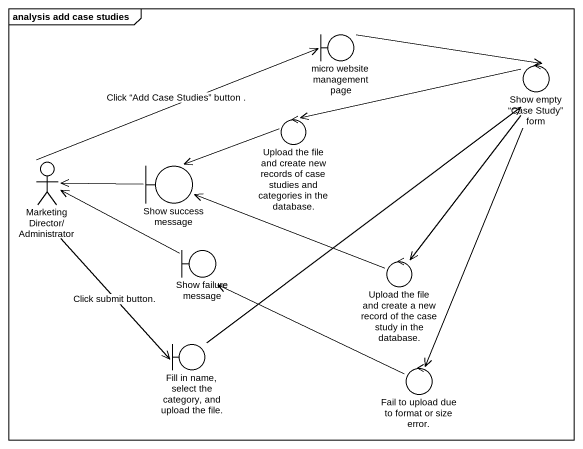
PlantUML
@startuml
mainframe analysis add case studies
boundary "micro website management page" as micro_website_management
control "Show empty “Case Study” form" as Show_empty_Case_Study_form
control "Upload the file and create new records of case studies and categories in the database." as Upload_the_file_and_create
actor "Marketing Director/Administrator" as Marketing_Director
boundary "Show success message" as Show_success_message
boundary "Show failure message" as Show_failure_message
control "Upload the file and create a new record of the case study in the database." as Upload_the_file_and_create_2
boundary "Fill in name, select the category, and upload the file." as Fill_in_name_select_the
control "Fail to upload due to format or size error." as Fail_to_upload_due_to
micro_website_management -right-> Show_empty_Case_Study_form
Show_empty_Case_Study_form -left-> Upload_the_file_and_create
Show_empty_Case_Study_form --> Upload_the_file_and_create_2
Show_empty_Case_Study_form --> Fail_to_upload_due_to
Upload_the_file_and_create -left-> Show_success_message
Marketing_Director -right-> micro_website_management : Click “Add Case Studies” button .
Marketing_Director --> Fill_in_name_select_the : Click submit button.
Show_success_message -left-> Marketing_Director
Show_failure_message -left-> Marketing_Director
Upload_the_file_and_create_2 -left-> Show_success_message
Fill_in_name_select_the -up-> Show_empty_Case_Study_form
Fail_to_upload_due_to -left-> Show_failure_message
@enduml
